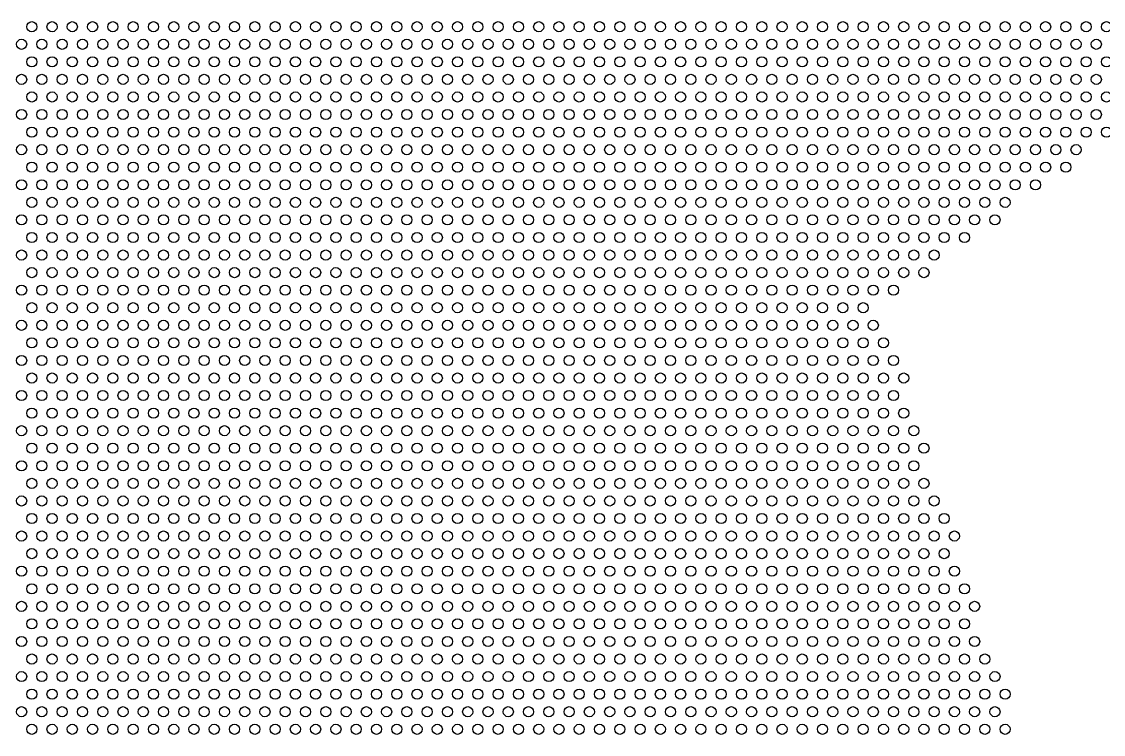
# Model space of a CAD drawing. Header units: millimetres. Extents: x -198 to 198, y 20 to 198.
# Drawn here: x -111.4 to -79.39, y 85.29 to 106.38 of the extents above; entities that cross this region are included whole.
import ezdxf

# ---------------------------------------------------------------- set-up
doc = ezdxf.new("R2010")
doc.units = ezdxf.units.MM
doc.layers.add('MechanicalLayers2', color=7, linetype='Continuous')

msp = doc.modelspace()

# ---------------------------------------------------------------- linework, layer by layer
at = {"layer": 'MechanicalLayers2'}
for centre in [(-111.1, 106.227), (-110.5, 106.227), (-109.9, 106.227), (-109.3, 106.227), (-108.7, 106.227), (-108.1, 106.227), (-107.5, 106.227), (-106.9, 106.227), (-106.3, 106.227), (-105.7, 106.227), (-105.1, 106.227), (-104.5, 106.227), (-103.9, 106.227), (-103.3, 106.227), (-102.7, 106.227), (-102.1, 106.227), (-101.5, 106.227), (-100.9, 106.227), (-100.3, 106.227), (-99.7, 106.227), (-99.1, 106.227), (-98.5, 106.227), (-97.9, 106.227), (-97.3, 106.227), (-96.7, 106.227), (-96.1, 106.227), (-95.5, 106.227), (-94.9, 106.227), (-94.3, 106.227), (-93.7, 106.227), (-93.1, 106.227), (-92.5, 106.227), (-91.9, 106.227), (-91.3, 106.227), (-90.7, 106.227), (-90.1, 106.227), (-89.5, 106.227), (-88.9, 106.227), (-88.3, 106.227), (-87.7, 106.227), (-87.1, 106.227), (-86.5, 106.227), (-85.9, 106.227), (-85.3, 106.227), (-84.7, 106.227), (-84.1, 106.227), (-83.5, 106.227), (-82.9, 106.227), (-82.3, 106.227), (-81.7, 106.227), (-81.1, 106.227), (-80.5, 106.227), (-79.9, 106.227), (-79.3, 106.227), (-111.4, 105.707), (-110.8, 105.707), (-110.2, 105.707), (-109.6, 105.707), (-109, 105.707), (-108.4, 105.707), (-107.8, 105.707), (-107.2, 105.707), (-106.6, 105.707), (-106, 105.707), (-105.4, 105.707), (-104.8, 105.707), (-104.2, 105.707), (-103.6, 105.707), (-103, 105.707), (-102.4, 105.707), (-101.8, 105.707), (-101.2, 105.707), (-100.6, 105.707), (-100, 105.707), (-99.4, 105.707), (-98.8, 105.707), (-98.2, 105.707), (-97.6, 105.707), (-97, 105.707), (-96.4, 105.707), (-95.8, 105.707), (-95.2, 105.707), (-94.6, 105.707), (-94, 105.707), (-93.4, 105.707), (-92.8, 105.707), (-92.2, 105.707), (-91.6, 105.707), (-91, 105.707), (-90.4, 105.707), (-89.8, 105.707), (-89.2, 105.707), (-88.6, 105.707), (-88, 105.707), (-87.4, 105.707), (-86.8, 105.707), (-86.2, 105.707), (-85.6, 105.707), (-85, 105.707), (-84.4, 105.707), (-83.8, 105.707), (-83.2, 105.707), (-82.6, 105.707), (-82, 105.707), (-81.4, 105.707), (-80.8, 105.707), (-80.2, 105.707), (-79.6, 105.707), (-111.1, 105.187), (-110.5, 105.187), (-109.9, 105.187), (-109.3, 105.187), (-108.7, 105.187), (-108.1, 105.187), (-107.5, 105.187), (-106.9, 105.187), (-106.3, 105.187), (-105.7, 105.187), (-105.1, 105.187), (-104.5, 105.187), (-103.9, 105.187), (-103.3, 105.187), (-102.7, 105.187), (-102.1, 105.187), (-101.5, 105.187), (-100.9, 105.187), (-100.3, 105.187), (-99.7, 105.187), (-99.1, 105.187), (-98.5, 105.187), (-97.9, 105.187), (-97.3, 105.187), (-96.7, 105.187), (-96.1, 105.187), (-95.5, 105.187), (-94.9, 105.187), (-94.3, 105.187), (-93.7, 105.187), (-93.1, 105.187), (-92.5, 105.187), (-91.9, 105.187), (-91.3, 105.187), (-90.7, 105.187), (-90.1, 105.187), (-89.5, 105.187), (-88.9, 105.187), (-88.3, 105.187), (-87.7, 105.187), (-87.1, 105.187), (-86.5, 105.187), (-85.9, 105.187), (-85.3, 105.187), (-84.7, 105.187), (-84.1, 105.187), (-83.5, 105.187), (-82.9, 105.187), (-82.3, 105.187), (-81.7, 105.187), (-81.1, 105.187), (-80.5, 105.187), (-79.9, 105.187), (-79.3, 105.187), (-111.4, 104.668), (-110.8, 104.668), (-110.2, 104.668), (-109.6, 104.668), (-109, 104.668), (-108.4, 104.668), (-107.8, 104.668), (-107.2, 104.668), (-106.6, 104.668), (-106, 104.668), (-105.4, 104.668), (-104.8, 104.668), (-104.2, 104.668), (-103.6, 104.668), (-103, 104.668), (-102.4, 104.668), (-101.8, 104.668), (-101.2, 104.668), (-100.6, 104.668), (-100, 104.668), (-99.4, 104.668), (-98.8, 104.668), (-98.2, 104.668), (-97.6, 104.668), (-97, 104.668), (-96.4, 104.668), (-95.8, 104.668), (-95.2, 104.668), (-94.6, 104.668), (-94, 104.668), (-93.4, 104.668), (-92.8, 104.668), (-92.2, 104.668), (-91.6, 104.668), (-91, 104.668), (-90.4, 104.668), (-89.8, 104.668), (-89.2, 104.668), (-88.6, 104.668), (-88, 104.668), (-87.4, 104.668), (-86.8, 104.668), (-86.2, 104.668), (-85.6, 104.668), (-85, 104.668), (-84.4, 104.668), (-83.8, 104.668), (-83.2, 104.668), (-82.6, 104.668), (-82, 104.668), (-81.4, 104.668), (-80.8, 104.668), (-80.2, 104.668), (-79.6, 104.668), (-111.1, 104.148), (-110.5, 104.148), (-109.9, 104.148), (-109.3, 104.148), (-108.7, 104.148), (-108.1, 104.148), (-107.5, 104.148), (-106.9, 104.148), (-106.3, 104.148), (-105.7, 104.148), (-105.1, 104.148), (-104.5, 104.148), (-103.9, 104.148), (-103.3, 104.148), (-102.7, 104.148), (-102.1, 104.148), (-101.5, 104.148), (-100.9, 104.148), (-100.3, 104.148), (-99.7, 104.148), (-99.1, 104.148), (-98.5, 104.148), (-97.9, 104.148), (-97.3, 104.148), (-96.7, 104.148), (-96.1, 104.148), (-95.5, 104.148), (-94.9, 104.148), (-94.3, 104.148), (-93.7, 104.148), (-93.1, 104.148), (-92.5, 104.148), (-91.9, 104.148), (-91.3, 104.148), (-90.7, 104.148), (-90.1, 104.148), (-89.5, 104.148), (-88.9, 104.148), (-88.3, 104.148), (-87.7, 104.148), (-87.1, 104.148), (-86.5, 104.148), (-85.9, 104.148), (-85.3, 104.148), (-84.7, 104.148), (-84.1, 104.148), (-83.5, 104.148), (-82.9, 104.148), (-82.3, 104.148), (-81.7, 104.148), (-81.1, 104.148), (-80.5, 104.148), (-79.9, 104.148), (-79.3, 104.148), (-111.4, 103.628), (-110.8, 103.628), (-110.2, 103.628), (-109.6, 103.628), (-109, 103.628), (-108.4, 103.628), (-107.8, 103.628), (-107.2, 103.628), (-106.6, 103.628), (-106, 103.628), (-105.4, 103.628), (-104.8, 103.628), (-104.2, 103.628), (-103.6, 103.628), (-103, 103.628), (-102.4, 103.628), (-101.8, 103.628), (-101.2, 103.628), (-100.6, 103.628), (-100, 103.628), (-99.4, 103.628), (-98.8, 103.628), (-98.2, 103.628), (-97.6, 103.628), (-97, 103.628), (-96.4, 103.628), (-95.8, 103.628), (-95.2, 103.628), (-94.6, 103.628), (-94, 103.628), (-93.4, 103.628), (-92.8, 103.628), (-92.2, 103.628), (-91.6, 103.628), (-91, 103.628), (-90.4, 103.628), (-89.8, 103.628), (-89.2, 103.628), (-88.6, 103.628), (-88, 103.628), (-87.4, 103.628), (-86.8, 103.628), (-86.2, 103.628), (-85.6, 103.628), (-85, 103.628), (-84.4, 103.628), (-83.8, 103.628), (-83.2, 103.628), (-82.6, 103.628), (-82, 103.628), (-81.4, 103.628), (-80.8, 103.628), (-80.2, 103.628), (-79.6, 103.628), (-111.1, 103.109), (-110.5, 103.109), (-109.9, 103.109), (-109.3, 103.109), (-108.7, 103.109), (-108.1, 103.109), (-107.5, 103.109), (-106.9, 103.109), (-106.3, 103.109), (-105.7, 103.109), (-105.1, 103.109), (-104.5, 103.109), (-103.9, 103.109), (-103.3, 103.109), (-102.7, 103.109), (-102.1, 103.109), (-101.5, 103.109), (-100.9, 103.109), (-100.3, 103.109), (-99.7, 103.109), (-99.1, 103.109), (-98.5, 103.109), (-97.9, 103.109), (-97.3, 103.109), (-96.7, 103.109), (-96.1, 103.109), (-95.5, 103.109), (-94.9, 103.109), (-94.3, 103.109), (-93.7, 103.109), (-93.1, 103.109), (-92.5, 103.109), (-91.9, 103.109), (-91.3, 103.109), (-90.7, 103.109), (-90.1, 103.109), (-89.5, 103.109), (-88.9, 103.109), (-88.3, 103.109), (-87.7, 103.109), (-87.1, 103.109), (-86.5, 103.109), (-85.9, 103.109), (-85.3, 103.109), (-84.7, 103.109), (-84.1, 103.109), (-83.5, 103.109), (-82.9, 103.109), (-82.3, 103.109), (-81.7, 103.109), (-81.1, 103.109), (-80.5, 103.109), (-79.9, 103.109), (-79.3, 103.109), (-111.4, 102.589), (-110.8, 102.589), (-110.2, 102.589), (-109.6, 102.589), (-109, 102.589), (-108.4, 102.589), (-107.8, 102.589), (-107.2, 102.589), (-106.6, 102.589), (-106, 102.589), (-105.4, 102.589), (-104.8, 102.589), (-104.2, 102.589), (-103.6, 102.589), (-103, 102.589), (-102.4, 102.589), (-101.8, 102.589), (-101.2, 102.589), (-100.6, 102.589), (-100, 102.589), (-99.4, 102.589), (-98.8, 102.589), (-98.2, 102.589), (-97.6, 102.589), (-97, 102.589), (-96.4, 102.589), (-95.8, 102.589), (-95.2, 102.589), (-94.6, 102.589), (-94, 102.589), (-93.4, 102.589), (-92.8, 102.589), (-92.2, 102.589), (-91.6, 102.589), (-91, 102.589), (-90.4, 102.589), (-89.8, 102.589), (-89.2, 102.589), (-88.6, 102.589), (-88, 102.589), (-87.4, 102.589), (-86.8, 102.589), (-86.2, 102.589), (-85.6, 102.589), (-85, 102.589), (-84.4, 102.589), (-83.8, 102.589), (-83.2, 102.589), (-82.6, 102.589), (-82, 102.589), (-81.4, 102.589), (-80.8, 102.589), (-80.2, 102.589), (-111.1, 102.07), (-110.5, 102.07), (-109.9, 102.07), (-109.3, 102.07), (-108.7, 102.07), (-108.1, 102.07), (-107.5, 102.07), (-106.9, 102.07), (-106.3, 102.07), (-105.7, 102.07), (-105.1, 102.07), (-104.5, 102.07), (-103.9, 102.07), (-103.3, 102.07), (-102.7, 102.07), (-102.1, 102.07), (-101.5, 102.07), (-100.9, 102.07), (-100.3, 102.07), (-99.7, 102.07), (-99.1, 102.07), (-98.5, 102.07), (-97.9, 102.07), (-97.3, 102.07), (-96.7, 102.07), (-96.1, 102.07), (-95.5, 102.07), (-94.9, 102.07), (-94.3, 102.07), (-93.7, 102.07), (-93.1, 102.07), (-92.5, 102.07), (-91.9, 102.07), (-91.3, 102.07), (-90.7, 102.07), (-90.1, 102.07), (-89.5, 102.07), (-88.9, 102.07), (-88.3, 102.07), (-87.7, 102.07), (-87.1, 102.07), (-86.5, 102.07), (-85.9, 102.07), (-85.3, 102.07), (-84.7, 102.07), (-84.1, 102.07), (-83.5, 102.07), (-82.9, 102.07), (-82.3, 102.07), (-81.7, 102.07), (-81.1, 102.07), (-80.5, 102.07), (-111.4, 101.55), (-110.8, 101.55), (-110.2, 101.55), (-109.6, 101.55), (-109, 101.55), (-108.4, 101.55), (-107.8, 101.55), (-107.2, 101.55), (-106.6, 101.55), (-106, 101.55), (-105.4, 101.55), (-104.8, 101.55), (-104.2, 101.55), (-103.6, 101.55), (-103, 101.55), (-102.4, 101.55), (-101.8, 101.55), (-101.2, 101.55), (-100.6, 101.55), (-100, 101.55), (-99.4, 101.55), (-98.8, 101.55), (-98.2, 101.55), (-97.6, 101.55), (-97, 101.55), (-96.4, 101.55), (-95.8, 101.55), (-95.2, 101.55), (-94.6, 101.55), (-94, 101.55), (-93.4, 101.55), (-92.8, 101.55), (-92.2, 101.55), (-91.6, 101.55), (-91, 101.55), (-90.4, 101.55), (-89.8, 101.55), (-89.2, 101.55), (-88.6, 101.55), (-88, 101.55), (-87.4, 101.55), (-86.8, 101.55), (-86.2, 101.55), (-85.6, 101.55), (-85, 101.55), (-84.4, 101.55), (-83.8, 101.55), (-83.2, 101.55), (-82.6, 101.55), (-82, 101.55), (-81.4, 101.55), (-111.1, 101.03), (-110.5, 101.03), (-109.9, 101.03), (-109.3, 101.03), (-108.7, 101.03), (-108.1, 101.03), (-107.5, 101.03), (-106.9, 101.03), (-106.3, 101.03), (-105.7, 101.03), (-105.1, 101.03), (-104.5, 101.03), (-103.9, 101.03), (-103.3, 101.03), (-102.7, 101.03), (-102.1, 101.03), (-101.5, 101.03), (-100.9, 101.03), (-100.3, 101.03), (-99.7, 101.03), (-99.1, 101.03), (-98.5, 101.03), (-97.9, 101.03), (-97.3, 101.03), (-96.7, 101.03), (-96.1, 101.03), (-95.5, 101.03), (-94.9, 101.03), (-94.3, 101.03), (-93.7, 101.03), (-93.1, 101.03), (-92.5, 101.03), (-91.9, 101.03), (-91.3, 101.03), (-90.7, 101.03), (-90.1, 101.03), (-89.5, 101.03), (-88.9, 101.03), (-88.3, 101.03), (-87.7, 101.03), (-87.1, 101.03), (-86.5, 101.03), (-85.9, 101.03), (-85.3, 101.03), (-84.7, 101.03), (-84.1, 101.03), (-83.5, 101.03), (-82.9, 101.03), (-82.3, 101.03), (-111.4, 100.511), (-110.8, 100.511), (-110.2, 100.511), (-109.6, 100.511), (-109, 100.511), (-108.4, 100.511), (-107.8, 100.511), (-107.2, 100.511), (-106.6, 100.511), (-106, 100.511), (-105.4, 100.511), (-104.8, 100.511), (-104.2, 100.511), (-103.6, 100.511), (-103, 100.511), (-102.4, 100.511), (-101.8, 100.511), (-101.2, 100.511), (-100.6, 100.511), (-100, 100.511), (-99.4, 100.511), (-98.8, 100.511), (-98.2, 100.511), (-97.6, 100.511), (-97, 100.511), (-96.4, 100.511), (-95.8, 100.511), (-95.2, 100.511), (-94.6, 100.511), (-94, 100.511), (-93.4, 100.511), (-92.8, 100.511), (-92.2, 100.511), (-91.6, 100.511), (-91, 100.511), (-90.4, 100.511), (-89.8, 100.511), (-89.2, 100.511), (-88.6, 100.511), (-88, 100.511), (-87.4, 100.511), (-86.8, 100.511), (-86.2, 100.511), (-85.6, 100.511), (-85, 100.511), (-84.4, 100.511), (-83.8, 100.511), (-83.2, 100.511), (-82.6, 100.511), (-111.1, 99.991), (-110.5, 99.991), (-109.9, 99.991), (-109.3, 99.991), (-108.7, 99.991), (-108.1, 99.991), (-107.5, 99.991), (-106.9, 99.991), (-106.3, 99.991), (-105.7, 99.991), (-105.1, 99.991), (-104.5, 99.991), (-103.9, 99.991), (-103.3, 99.991), (-102.7, 99.991), (-102.1, 99.991), (-101.5, 99.991), (-100.9, 99.991), (-100.3, 99.991), (-99.7, 99.991), (-99.1, 99.991), (-98.5, 99.991), (-97.9, 99.991), (-97.3, 99.991), (-96.7, 99.991), (-96.1, 99.991), (-95.5, 99.991), (-94.9, 99.991), (-94.3, 99.991), (-93.7, 99.991), (-93.1, 99.991), (-92.5, 99.991), (-91.9, 99.991), (-91.3, 99.991), (-90.7, 99.991), (-90.1, 99.991), (-89.5, 99.991), (-88.9, 99.991), (-88.3, 99.991), (-87.7, 99.991), (-87.1, 99.991), (-86.5, 99.991), (-85.9, 99.991), (-85.3, 99.991), (-84.7, 99.991), (-84.1, 99.991), (-83.5, 99.991), (-111.4, 99.472), (-110.8, 99.472), (-110.2, 99.472), (-109.6, 99.472), (-109, 99.472), (-108.4, 99.472), (-107.8, 99.472), (-107.2, 99.472), (-106.6, 99.472), (-106, 99.472), (-105.4, 99.472), (-104.8, 99.472), (-104.2, 99.472), (-103.6, 99.472), (-103, 99.472), (-102.4, 99.472), (-101.8, 99.472), (-101.2, 99.472), (-100.6, 99.472), (-100, 99.472), (-99.4, 99.472), (-98.8, 99.472), (-98.2, 99.472), (-97.6, 99.472), (-97, 99.472), (-96.4, 99.472), (-95.8, 99.472), (-95.2, 99.472), (-94.6, 99.472), (-94, 99.472), (-93.4, 99.472), (-92.8, 99.472), (-92.2, 99.472), (-91.6, 99.472), (-91, 99.472), (-90.4, 99.472), (-89.8, 99.472), (-89.2, 99.472), (-88.6, 99.472), (-88, 99.472), (-87.4, 99.472), (-86.8, 99.472), (-86.2, 99.472), (-85.6, 99.472), (-85, 99.472), (-84.4, 99.472), (-111.1, 98.952), (-110.5, 98.952), (-109.9, 98.952), (-109.3, 98.952), (-108.7, 98.952), (-108.1, 98.952), (-107.5, 98.952), (-106.9, 98.952), (-106.3, 98.952), (-105.7, 98.952), (-105.1, 98.952), (-104.5, 98.952), (-103.9, 98.952), (-103.3, 98.952), (-102.7, 98.952), (-102.1, 98.952), (-101.5, 98.952), (-100.9, 98.952), (-100.3, 98.952), (-99.7, 98.952), (-99.1, 98.952), (-98.5, 98.952), (-97.9, 98.952), (-97.3, 98.952), (-96.7, 98.952), (-96.1, 98.952), (-95.5, 98.952), (-94.9, 98.952), (-94.3, 98.952), (-93.7, 98.952), (-93.1, 98.952), (-92.5, 98.952), (-91.9, 98.952), (-91.3, 98.952), (-90.7, 98.952), (-90.1, 98.952), (-89.5, 98.952), (-88.9, 98.952), (-88.3, 98.952), (-87.7, 98.952), (-87.1, 98.952), (-86.5, 98.952), (-85.9, 98.952), (-85.3, 98.952), (-84.7, 98.952), (-111.4, 98.432), (-110.8, 98.432), (-110.2, 98.432), (-109.6, 98.432), (-109, 98.432), (-108.4, 98.432), (-107.8, 98.432), (-107.2, 98.432), (-106.6, 98.432), (-106, 98.432), (-105.4, 98.432), (-104.8, 98.432), (-104.2, 98.432), (-103.6, 98.432), (-103, 98.432), (-102.4, 98.432), (-101.8, 98.432), (-101.2, 98.432), (-100.6, 98.432), (-100, 98.432), (-99.4, 98.432), (-98.8, 98.432), (-98.2, 98.432), (-97.6, 98.432), (-97, 98.432), (-96.4, 98.432), (-95.8, 98.432), (-95.2, 98.432), (-94.6, 98.432), (-94, 98.432), (-93.4, 98.432), (-92.8, 98.432), (-92.2, 98.432), (-91.6, 98.432), (-91, 98.432), (-90.4, 98.432), (-89.8, 98.432), (-89.2, 98.432), (-88.6, 98.432), (-88, 98.432), (-87.4, 98.432), (-86.8, 98.432), (-86.2, 98.432), (-85.6, 98.432), (-111.1, 97.913), (-110.5, 97.913), (-109.9, 97.913), (-109.3, 97.913), (-108.7, 97.913), (-108.1, 97.913), (-107.5, 97.913), (-106.9, 97.913), (-106.3, 97.913), (-105.7, 97.913), (-105.1, 97.913), (-104.5, 97.913), (-103.9, 97.913), (-103.3, 97.913), (-102.7, 97.913), (-102.1, 97.913), (-101.5, 97.913), (-100.9, 97.913), (-100.3, 97.913), (-99.7, 97.913), (-99.1, 97.913), (-98.5, 97.913), (-97.9, 97.913), (-97.3, 97.913), (-96.7, 97.913), (-96.1, 97.913), (-95.5, 97.913), (-94.9, 97.913), (-94.3, 97.913), (-93.7, 97.913), (-93.1, 97.913), (-92.5, 97.913), (-91.9, 97.913), (-91.3, 97.913), (-90.7, 97.913), (-90.1, 97.913), (-89.5, 97.913), (-88.9, 97.913), (-88.3, 97.913), (-87.7, 97.913), (-87.1, 97.913), (-86.5, 97.913), (-111.4, 97.393), (-110.8, 97.393), (-110.2, 97.393), (-109.6, 97.393), (-109, 97.393), (-108.4, 97.393), (-107.8, 97.393), (-107.2, 97.393), (-106.6, 97.393), (-106, 97.393), (-105.4, 97.393), (-104.8, 97.393), (-104.2, 97.393), (-103.6, 97.393), (-103, 97.393), (-102.4, 97.393), (-101.8, 97.393), (-101.2, 97.393), (-100.6, 97.393), (-100, 97.393), (-99.4, 97.393), (-98.8, 97.393), (-98.2, 97.393), (-97.6, 97.393), (-97, 97.393), (-96.4, 97.393), (-95.8, 97.393), (-95.2, 97.393), (-94.6, 97.393), (-94, 97.393), (-93.4, 97.393), (-92.8, 97.393), (-92.2, 97.393), (-91.6, 97.393), (-91, 97.393), (-90.4, 97.393), (-89.8, 97.393), (-89.2, 97.393), (-88.6, 97.393), (-88, 97.393), (-87.4, 97.393), (-86.8, 97.393), (-86.2, 97.393), (-111.1, 96.873), (-110.5, 96.873), (-109.9, 96.873), (-109.3, 96.873), (-108.7, 96.873), (-108.1, 96.873), (-107.5, 96.873), (-106.9, 96.873), (-106.3, 96.873), (-105.7, 96.873), (-105.1, 96.873), (-104.5, 96.873), (-103.9, 96.873), (-103.3, 96.873), (-102.7, 96.873), (-102.1, 96.873), (-101.5, 96.873), (-100.9, 96.873), (-100.3, 96.873), (-99.7, 96.873), (-99.1, 96.873), (-98.5, 96.873), (-97.9, 96.873), (-97.3, 96.873), (-96.7, 96.873), (-96.1, 96.873), (-95.5, 96.873), (-94.9, 96.873), (-94.3, 96.873), (-93.7, 96.873), (-93.1, 96.873), (-92.5, 96.873), (-91.9, 96.873), (-91.3, 96.873), (-90.7, 96.873), (-90.1, 96.873), (-89.5, 96.873), (-88.9, 96.873), (-88.3, 96.873), (-87.7, 96.873), (-87.1, 96.873), (-86.5, 96.873), (-85.9, 96.873), (-111.4, 96.354), (-110.8, 96.354), (-110.2, 96.354), (-109.6, 96.354), (-109, 96.354), (-108.4, 96.354), (-107.8, 96.354), (-107.2, 96.354), (-106.6, 96.354), (-106, 96.354), (-105.4, 96.354), (-104.8, 96.354), (-104.2, 96.354), (-103.6, 96.354), (-103, 96.354), (-102.4, 96.354), (-101.8, 96.354), (-101.2, 96.354), (-100.6, 96.354), (-100, 96.354), (-99.4, 96.354), (-98.8, 96.354), (-98.2, 96.354), (-97.6, 96.354), (-97, 96.354), (-96.4, 96.354), (-95.8, 96.354), (-95.2, 96.354), (-94.6, 96.354), (-94, 96.354), (-93.4, 96.354), (-92.8, 96.354), (-92.2, 96.354), (-91.6, 96.354), (-91, 96.354), (-90.4, 96.354), (-89.8, 96.354), (-89.2, 96.354), (-88.6, 96.354), (-88, 96.354), (-87.4, 96.354), (-86.8, 96.354), (-86.2, 96.354), (-85.6, 96.354), (-111.1, 95.834), (-110.5, 95.834), (-109.9, 95.834), (-109.3, 95.834), (-108.7, 95.834), (-108.1, 95.834), (-107.5, 95.834), (-106.9, 95.834), (-106.3, 95.834), (-105.7, 95.834), (-105.1, 95.834), (-104.5, 95.834), (-103.9, 95.834), (-103.3, 95.834), (-102.7, 95.834), (-102.1, 95.834), (-101.5, 95.834), (-100.9, 95.834), (-100.3, 95.834), (-99.7, 95.834), (-99.1, 95.834), (-98.5, 95.834), (-97.9, 95.834), (-97.3, 95.834), (-96.7, 95.834), (-96.1, 95.834), (-95.5, 95.834), (-94.9, 95.834), (-94.3, 95.834), (-93.7, 95.834), (-93.1, 95.834), (-92.5, 95.834), (-91.9, 95.834), (-91.3, 95.834), (-90.7, 95.834), (-90.1, 95.834), (-89.5, 95.834), (-88.9, 95.834), (-88.3, 95.834), (-87.7, 95.834), (-87.1, 95.834), (-86.5, 95.834), (-85.9, 95.834), (-85.3, 95.834), (-111.4, 95.315), (-110.8, 95.315), (-110.2, 95.315), (-109.6, 95.315), (-109, 95.315), (-108.4, 95.315), (-107.8, 95.315), (-107.2, 95.315), (-106.6, 95.315), (-106, 95.315), (-105.4, 95.315), (-104.8, 95.315), (-104.2, 95.315), (-103.6, 95.315), (-103, 95.315), (-102.4, 95.315), (-101.8, 95.315), (-101.2, 95.315), (-100.6, 95.315), (-100, 95.315), (-99.4, 95.315), (-98.8, 95.315), (-98.2, 95.315), (-97.6, 95.315), (-97, 95.315), (-96.4, 95.315), (-95.8, 95.315), (-95.2, 95.315), (-94.6, 95.315), (-94, 95.315), (-93.4, 95.315), (-92.8, 95.315), (-92.2, 95.315), (-91.6, 95.315), (-91, 95.315), (-90.4, 95.315), (-89.8, 95.315), (-89.2, 95.315), (-88.6, 95.315), (-88, 95.315), (-87.4, 95.315), (-86.8, 95.315), (-86.2, 95.315), (-85.6, 95.315), (-111.1, 94.795), (-110.5, 94.795), (-109.9, 94.795), (-109.3, 94.795), (-108.7, 94.795), (-108.1, 94.795), (-107.5, 94.795), (-106.9, 94.795), (-106.3, 94.795), (-105.7, 94.795), (-105.1, 94.795), (-104.5, 94.795), (-103.9, 94.795), (-103.3, 94.795), (-102.7, 94.795), (-102.1, 94.795), (-101.5, 94.795), (-100.9, 94.795), (-100.3, 94.795), (-99.7, 94.795), (-99.1, 94.795), (-98.5, 94.795), (-97.9, 94.795), (-97.3, 94.795), (-96.7, 94.795), (-96.1, 94.795), (-95.5, 94.795), (-94.9, 94.795), (-94.3, 94.795), (-93.7, 94.795), (-93.1, 94.795), (-92.5, 94.795), (-91.9, 94.795), (-91.3, 94.795), (-90.7, 94.795), (-90.1, 94.795), (-89.5, 94.795), (-88.9, 94.795), (-88.3, 94.795), (-87.7, 94.795), (-87.1, 94.795), (-86.5, 94.795), (-85.9, 94.795), (-85.3, 94.795), (-111.4, 94.275), (-110.8, 94.275), (-110.2, 94.275), (-109.6, 94.275), (-109, 94.275), (-108.4, 94.275), (-107.8, 94.275), (-107.2, 94.275), (-106.6, 94.275), (-106, 94.275), (-105.4, 94.275), (-104.8, 94.275), (-104.2, 94.275), (-103.6, 94.275), (-103, 94.275), (-102.4, 94.275), (-101.8, 94.275), (-101.2, 94.275), (-100.6, 94.275), (-100, 94.275), (-99.4, 94.275), (-98.8, 94.275), (-98.2, 94.275), (-97.6, 94.275), (-97, 94.275), (-96.4, 94.275), (-95.8, 94.275), (-95.2, 94.275), (-94.6, 94.275), (-94, 94.275), (-93.4, 94.275), (-92.8, 94.275), (-92.2, 94.275), (-91.6, 94.275), (-91, 94.275), (-90.4, 94.275), (-89.8, 94.275), (-89.2, 94.275), (-88.6, 94.275), (-88, 94.275), (-87.4, 94.275), (-86.8, 94.275), (-86.2, 94.275), (-85.6, 94.275), (-85, 94.275), (-111.1, 93.756), (-110.5, 93.756), (-109.9, 93.756), (-109.3, 93.756), (-108.7, 93.756), (-108.1, 93.756), (-107.5, 93.756), (-106.9, 93.756), (-106.3, 93.756), (-105.7, 93.756), (-105.1, 93.756), (-104.5, 93.756), (-103.9, 93.756), (-103.3, 93.756), (-102.7, 93.756), (-102.1, 93.756), (-101.5, 93.756), (-100.9, 93.756), (-100.3, 93.756), (-99.7, 93.756), (-99.1, 93.756), (-98.5, 93.756), (-97.9, 93.756), (-97.3, 93.756), (-96.7, 93.756), (-96.1, 93.756), (-95.5, 93.756), (-94.9, 93.756), (-94.3, 93.756), (-93.7, 93.756), (-93.1, 93.756), (-92.5, 93.756), (-91.9, 93.756), (-91.3, 93.756), (-90.7, 93.756), (-90.1, 93.756), (-89.5, 93.756), (-88.9, 93.756), (-88.3, 93.756), (-87.7, 93.756), (-87.1, 93.756), (-86.5, 93.756), (-85.9, 93.756), (-85.3, 93.756), (-84.7, 93.756), (-111.4, 93.236), (-110.8, 93.236), (-110.2, 93.236), (-109.6, 93.236), (-109, 93.236), (-108.4, 93.236), (-107.8, 93.236), (-107.2, 93.236), (-106.6, 93.236), (-106, 93.236), (-105.4, 93.236), (-104.8, 93.236), (-104.2, 93.236), (-103.6, 93.236), (-103, 93.236), (-102.4, 93.236), (-101.8, 93.236), (-101.2, 93.236), (-100.6, 93.236), (-100, 93.236), (-99.4, 93.236), (-98.8, 93.236), (-98.2, 93.236), (-97.6, 93.236), (-97, 93.236), (-96.4, 93.236), (-95.8, 93.236), (-95.2, 93.236), (-94.6, 93.236), (-94, 93.236), (-93.4, 93.236), (-92.8, 93.236), (-92.2, 93.236), (-91.6, 93.236), (-91, 93.236), (-90.4, 93.236), (-89.8, 93.236), (-89.2, 93.236), (-88.6, 93.236), (-88, 93.236), (-87.4, 93.236), (-86.8, 93.236), (-86.2, 93.236), (-85.6, 93.236), (-85, 93.236), (-111.1, 92.717), (-110.5, 92.717), (-109.9, 92.717), (-109.3, 92.717), (-108.7, 92.717), (-108.1, 92.717), (-107.5, 92.717), (-106.9, 92.717), (-106.3, 92.717), (-105.7, 92.717), (-105.1, 92.717), (-104.5, 92.717), (-103.9, 92.717), (-103.3, 92.717), (-102.7, 92.717), (-102.1, 92.717), (-101.5, 92.717), (-100.9, 92.717), (-100.3, 92.717), (-99.7, 92.717), (-99.1, 92.717), (-98.5, 92.717), (-97.9, 92.717), (-97.3, 92.717), (-96.7, 92.717), (-96.1, 92.717), (-95.5, 92.717), (-94.9, 92.717), (-94.3, 92.717), (-93.7, 92.717), (-93.1, 92.717), (-92.5, 92.717), (-91.9, 92.717), (-91.3, 92.717), (-90.7, 92.717), (-90.1, 92.717), (-89.5, 92.717), (-88.9, 92.717), (-88.3, 92.717), (-87.7, 92.717), (-87.1, 92.717), (-86.5, 92.717), (-85.9, 92.717), (-85.3, 92.717), (-84.7, 92.717), (-111.4, 92.197), (-110.8, 92.197), (-110.2, 92.197), (-109.6, 92.197), (-109, 92.197), (-108.4, 92.197), (-107.8, 92.197), (-107.2, 92.197), (-106.6, 92.197), (-106, 92.197), (-105.4, 92.197), (-104.8, 92.197), (-104.2, 92.197), (-103.6, 92.197), (-103, 92.197), (-102.4, 92.197), (-101.8, 92.197), (-101.2, 92.197), (-100.6, 92.197), (-100, 92.197), (-99.4, 92.197), (-98.8, 92.197), (-98.2, 92.197), (-97.6, 92.197), (-97, 92.197), (-96.4, 92.197), (-95.8, 92.197), (-95.2, 92.197), (-94.6, 92.197), (-94, 92.197), (-93.4, 92.197), (-92.8, 92.197), (-92.2, 92.197), (-91.6, 92.197), (-91, 92.197), (-90.4, 92.197), (-89.8, 92.197), (-89.2, 92.197), (-88.6, 92.197), (-88, 92.197), (-87.4, 92.197), (-86.8, 92.197), (-86.2, 92.197), (-85.6, 92.197), (-85, 92.197), (-84.4, 92.197), (-111.1, 91.677), (-110.5, 91.677), (-109.9, 91.677), (-109.3, 91.677), (-108.7, 91.677), (-108.1, 91.677), (-107.5, 91.677), (-106.9, 91.677), (-106.3, 91.677), (-105.7, 91.677), (-105.1, 91.677), (-104.5, 91.677), (-103.9, 91.677), (-103.3, 91.677), (-102.7, 91.677), (-102.1, 91.677), (-101.5, 91.677), (-100.9, 91.677), (-100.3, 91.677), (-99.7, 91.677), (-99.1, 91.677), (-98.5, 91.677), (-97.9, 91.677), (-97.3, 91.677), (-96.7, 91.677), (-96.1, 91.677), (-95.5, 91.677), (-94.9, 91.677), (-94.3, 91.677), (-93.7, 91.677), (-93.1, 91.677), (-92.5, 91.677), (-91.9, 91.677), (-91.3, 91.677), (-90.7, 91.677), (-90.1, 91.677), (-89.5, 91.677), (-88.9, 91.677), (-88.3, 91.677), (-87.7, 91.677), (-87.1, 91.677), (-86.5, 91.677), (-85.9, 91.677), (-85.3, 91.677), (-84.7, 91.677), (-84.1, 91.677), (-111.4, 91.158), (-110.8, 91.158), (-110.2, 91.158), (-109.6, 91.158), (-109, 91.158), (-108.4, 91.158), (-107.8, 91.158), (-107.2, 91.158), (-106.6, 91.158), (-106, 91.158), (-105.4, 91.158), (-104.8, 91.158), (-104.2, 91.158), (-103.6, 91.158), (-103, 91.158), (-102.4, 91.158), (-101.8, 91.158), (-101.2, 91.158), (-100.6, 91.158), (-100, 91.158), (-99.4, 91.158), (-98.8, 91.158), (-98.2, 91.158), (-97.6, 91.158), (-97, 91.158), (-96.4, 91.158), (-95.8, 91.158), (-95.2, 91.158), (-94.6, 91.158), (-94, 91.158), (-93.4, 91.158), (-92.8, 91.158), (-92.2, 91.158), (-91.6, 91.158), (-91, 91.158), (-90.4, 91.158), (-89.8, 91.158), (-89.2, 91.158), (-88.6, 91.158), (-88, 91.158), (-87.4, 91.158), (-86.8, 91.158), (-86.2, 91.158), (-85.6, 91.158), (-85, 91.158), (-84.4, 91.158), (-83.8, 91.158), (-111.1, 90.638), (-110.5, 90.638), (-109.9, 90.638), (-109.3, 90.638), (-108.7, 90.638), (-108.1, 90.638), (-107.5, 90.638), (-106.9, 90.638), (-106.3, 90.638), (-105.7, 90.638), (-105.1, 90.638), (-104.5, 90.638), (-103.9, 90.638), (-103.3, 90.638), (-102.7, 90.638), (-102.1, 90.638), (-101.5, 90.638), (-100.9, 90.638), (-100.3, 90.638), (-99.7, 90.638), (-99.1, 90.638), (-98.5, 90.638), (-97.9, 90.638), (-97.3, 90.638), (-96.7, 90.638), (-96.1, 90.638), (-95.5, 90.638), (-94.9, 90.638), (-94.3, 90.638), (-93.7, 90.638), (-93.1, 90.638), (-92.5, 90.638), (-91.9, 90.638), (-91.3, 90.638), (-90.7, 90.638), (-90.1, 90.638), (-89.5, 90.638), (-88.9, 90.638), (-88.3, 90.638), (-87.7, 90.638), (-87.1, 90.638), (-86.5, 90.638), (-85.9, 90.638), (-85.3, 90.638), (-84.7, 90.638), (-84.1, 90.638), (-111.4, 90.118), (-110.8, 90.118), (-110.2, 90.118), (-109.6, 90.118), (-109, 90.118), (-108.4, 90.118), (-107.8, 90.118), (-107.2, 90.118), (-106.6, 90.118), (-106, 90.118), (-105.4, 90.118), (-104.8, 90.118), (-104.2, 90.118), (-103.6, 90.118), (-103, 90.118), (-102.4, 90.118), (-101.8, 90.118), (-101.2, 90.118), (-100.6, 90.118), (-100, 90.118), (-99.4, 90.118), (-98.8, 90.118), (-98.2, 90.118), (-97.6, 90.118), (-97, 90.118), (-96.4, 90.118), (-95.8, 90.118), (-95.2, 90.118), (-94.6, 90.118), (-94, 90.118), (-93.4, 90.118), (-92.8, 90.118), (-92.2, 90.118), (-91.6, 90.118), (-91, 90.118), (-90.4, 90.118), (-89.8, 90.118), (-89.2, 90.118), (-88.6, 90.118), (-88, 90.118), (-87.4, 90.118), (-86.8, 90.118), (-86.2, 90.118), (-85.6, 90.118), (-85, 90.118), (-84.4, 90.118), (-83.8, 90.118), (-111.1, 89.599), (-110.5, 89.599), (-109.9, 89.599), (-109.3, 89.599), (-108.7, 89.599), (-108.1, 89.599), (-107.5, 89.599), (-106.9, 89.599), (-106.3, 89.599), (-105.7, 89.599), (-105.1, 89.599), (-104.5, 89.599), (-103.9, 89.599), (-103.3, 89.599), (-102.7, 89.599), (-102.1, 89.599), (-101.5, 89.599), (-100.9, 89.599), (-100.3, 89.599), (-99.7, 89.599), (-99.1, 89.599), (-98.5, 89.599), (-97.9, 89.599), (-97.3, 89.599), (-96.7, 89.599), (-96.1, 89.599), (-95.5, 89.599), (-94.9, 89.599), (-94.3, 89.599), (-93.7, 89.599), (-93.1, 89.599), (-92.5, 89.599), (-91.9, 89.599), (-91.3, 89.599), (-90.7, 89.599), (-90.1, 89.599), (-89.5, 89.599), (-88.9, 89.599), (-88.3, 89.599), (-87.7, 89.599), (-87.1, 89.599), (-86.5, 89.599), (-85.9, 89.599), (-85.3, 89.599), (-84.7, 89.599), (-84.1, 89.599), (-83.5, 89.599), (-111.4, 89.079), (-110.8, 89.079), (-110.2, 89.079), (-109.6, 89.079), (-109, 89.079), (-108.4, 89.079), (-107.8, 89.079), (-107.2, 89.079), (-106.6, 89.079), (-106, 89.079), (-105.4, 89.079), (-104.8, 89.079), (-104.2, 89.079), (-103.6, 89.079), (-103, 89.079), (-102.4, 89.079), (-101.8, 89.079), (-101.2, 89.079), (-100.6, 89.079), (-100, 89.079), (-99.4, 89.079), (-98.8, 89.079), (-98.2, 89.079), (-97.6, 89.079), (-97, 89.079), (-96.4, 89.079), (-95.8, 89.079), (-95.2, 89.079), (-94.6, 89.079), (-94, 89.079), (-93.4, 89.079), (-92.8, 89.079), (-92.2, 89.079), (-91.6, 89.079), (-91, 89.079), (-90.4, 89.079), (-89.8, 89.079), (-89.2, 89.079), (-88.6, 89.079), (-88, 89.079), (-87.4, 89.079), (-86.8, 89.079), (-86.2, 89.079), (-85.6, 89.079), (-85, 89.079), (-84.4, 89.079), (-83.8, 89.079), (-83.2, 89.079), (-111.1, 88.56), (-110.5, 88.56), (-109.9, 88.56), (-109.3, 88.56), (-108.7, 88.56), (-108.1, 88.56), (-107.5, 88.56), (-106.9, 88.56), (-106.3, 88.56), (-105.7, 88.56), (-105.1, 88.56), (-104.5, 88.56), (-103.9, 88.56), (-103.3, 88.56), (-102.7, 88.56), (-102.1, 88.56), (-101.5, 88.56), (-100.9, 88.56), (-100.3, 88.56), (-99.7, 88.56), (-99.1, 88.56), (-98.5, 88.56), (-97.9, 88.56), (-97.3, 88.56), (-96.7, 88.56), (-96.1, 88.56), (-95.5, 88.56), (-94.9, 88.56), (-94.3, 88.56), (-93.7, 88.56), (-93.1, 88.56), (-92.5, 88.56), (-91.9, 88.56), (-91.3, 88.56), (-90.7, 88.56), (-90.1, 88.56), (-89.5, 88.56), (-88.9, 88.56), (-88.3, 88.56), (-87.7, 88.56), (-87.1, 88.56), (-86.5, 88.56), (-85.9, 88.56), (-85.3, 88.56), (-84.7, 88.56), (-84.1, 88.56), (-83.5, 88.56), (-111.4, 88.04), (-110.8, 88.04), (-110.2, 88.04), (-109.6, 88.04), (-109, 88.04), (-108.4, 88.04), (-107.8, 88.04), (-107.2, 88.04), (-106.6, 88.04), (-106, 88.04), (-105.4, 88.04), (-104.8, 88.04), (-104.2, 88.04), (-103.6, 88.04), (-103, 88.04), (-102.4, 88.04), (-101.8, 88.04), (-101.2, 88.04), (-100.6, 88.04), (-100, 88.04), (-99.4, 88.04), (-98.8, 88.04), (-98.2, 88.04), (-97.6, 88.04), (-97, 88.04), (-96.4, 88.04), (-95.8, 88.04), (-95.2, 88.04), (-94.6, 88.04), (-94, 88.04), (-93.4, 88.04), (-92.8, 88.04), (-92.2, 88.04), (-91.6, 88.04), (-91, 88.04), (-90.4, 88.04), (-89.8, 88.04), (-89.2, 88.04), (-88.6, 88.04), (-88, 88.04), (-87.4, 88.04), (-86.8, 88.04), (-86.2, 88.04), (-85.6, 88.04), (-85, 88.04), (-84.4, 88.04), (-83.8, 88.04), (-83.2, 88.04), (-111.1, 87.52), (-110.5, 87.52), (-109.9, 87.52), (-109.3, 87.52), (-108.7, 87.52), (-108.1, 87.52), (-107.5, 87.52), (-106.9, 87.52), (-106.3, 87.52), (-105.7, 87.52), (-105.1, 87.52), (-104.5, 87.52), (-103.9, 87.52), (-103.3, 87.52), (-102.7, 87.52), (-102.1, 87.52), (-101.5, 87.52), (-100.9, 87.52), (-100.3, 87.52), (-99.7, 87.52), (-99.1, 87.52), (-98.5, 87.52), (-97.9, 87.52), (-97.3, 87.52), (-96.7, 87.52), (-96.1, 87.52), (-95.5, 87.52), (-94.9, 87.52), (-94.3, 87.52), (-93.7, 87.52), (-93.1, 87.52), (-92.5, 87.52), (-91.9, 87.52), (-91.3, 87.52), (-90.7, 87.52), (-90.1, 87.52), (-89.5, 87.52), (-88.9, 87.52), (-88.3, 87.52), (-87.7, 87.52), (-87.1, 87.52), (-86.5, 87.52), (-85.9, 87.52), (-85.3, 87.52), (-84.7, 87.52), (-84.1, 87.52), (-83.5, 87.52), (-82.9, 87.52), (-111.4, 87.001), (-110.8, 87.001), (-110.2, 87.001), (-109.6, 87.001), (-109, 87.001), (-108.4, 87.001), (-107.8, 87.001), (-107.2, 87.001), (-106.6, 87.001), (-106, 87.001), (-105.4, 87.001), (-104.8, 87.001), (-104.2, 87.001), (-103.6, 87.001), (-103, 87.001), (-102.4, 87.001), (-101.8, 87.001), (-101.2, 87.001), (-100.6, 87.001), (-100, 87.001), (-99.4, 87.001), (-98.8, 87.001), (-98.2, 87.001), (-97.6, 87.001), (-97, 87.001), (-96.4, 87.001), (-95.8, 87.001), (-95.2, 87.001), (-94.6, 87.001), (-94, 87.001), (-93.4, 87.001), (-92.8, 87.001), (-92.2, 87.001), (-91.6, 87.001), (-91, 87.001), (-90.4, 87.001), (-89.8, 87.001), (-89.2, 87.001), (-88.6, 87.001), (-88, 87.001), (-87.4, 87.001), (-86.8, 87.001), (-86.2, 87.001), (-85.6, 87.001), (-85, 87.001), (-84.4, 87.001), (-83.8, 87.001), (-83.2, 87.001), (-82.6, 87.001), (-111.1, 86.481), (-110.5, 86.481), (-109.9, 86.481), (-109.3, 86.481), (-108.7, 86.481), (-108.1, 86.481), (-107.5, 86.481), (-106.9, 86.481), (-106.3, 86.481), (-105.7, 86.481), (-105.1, 86.481), (-104.5, 86.481), (-103.9, 86.481), (-103.3, 86.481), (-102.7, 86.481), (-102.1, 86.481), (-101.5, 86.481), (-100.9, 86.481), (-100.3, 86.481), (-99.7, 86.481), (-99.1, 86.481), (-98.5, 86.481), (-97.9, 86.481), (-97.3, 86.481), (-96.7, 86.481), (-96.1, 86.481), (-95.5, 86.481), (-94.9, 86.481), (-94.3, 86.481), (-93.7, 86.481), (-93.1, 86.481), (-92.5, 86.481), (-91.9, 86.481), (-91.3, 86.481), (-90.7, 86.481), (-90.1, 86.481), (-89.5, 86.481), (-88.9, 86.481), (-88.3, 86.481), (-87.7, 86.481), (-87.1, 86.481), (-86.5, 86.481), (-85.9, 86.481), (-85.3, 86.481), (-84.7, 86.481), (-84.1, 86.481), (-83.5, 86.481), (-82.9, 86.481), (-82.3, 86.481), (-111.4, 85.962), (-110.8, 85.962), (-110.2, 85.962), (-109.6, 85.962), (-109, 85.962), (-108.4, 85.962), (-107.8, 85.962), (-107.2, 85.962), (-106.6, 85.962), (-106, 85.962), (-105.4, 85.962), (-104.8, 85.962), (-104.2, 85.962), (-103.6, 85.962), (-103, 85.962), (-102.4, 85.962), (-101.8, 85.962), (-101.2, 85.962), (-100.6, 85.962), (-100, 85.962), (-99.4, 85.962), (-98.8, 85.962), (-98.2, 85.962), (-97.6, 85.962), (-97, 85.962), (-96.4, 85.962), (-95.8, 85.962), (-95.2, 85.962), (-94.6, 85.962), (-94, 85.962), (-93.4, 85.962), (-92.8, 85.962), (-92.2, 85.962), (-91.6, 85.962), (-91, 85.962), (-90.4, 85.962), (-89.8, 85.962), (-89.2, 85.962), (-88.6, 85.962), (-88, 85.962), (-87.4, 85.962), (-86.8, 85.962), (-86.2, 85.962), (-85.6, 85.962), (-85, 85.962), (-84.4, 85.962), (-83.8, 85.962), (-83.2, 85.962), (-82.6, 85.962), (-111.1, 85.442), (-110.5, 85.442), (-109.9, 85.442), (-109.3, 85.442), (-108.7, 85.442), (-108.1, 85.442), (-107.5, 85.442), (-106.9, 85.442), (-106.3, 85.442), (-105.7, 85.442), (-105.1, 85.442), (-104.5, 85.442), (-103.9, 85.442), (-103.3, 85.442), (-102.7, 85.442), (-102.1, 85.442), (-101.5, 85.442), (-100.9, 85.442), (-100.3, 85.442), (-99.7, 85.442), (-99.1, 85.442), (-98.5, 85.442), (-97.9, 85.442), (-97.3, 85.442), (-96.7, 85.442), (-96.1, 85.442), (-95.5, 85.442), (-94.9, 85.442), (-94.3, 85.442), (-93.7, 85.442), (-93.1, 85.442), (-92.5, 85.442), (-91.9, 85.442), (-91.3, 85.442), (-90.7, 85.442), (-90.1, 85.442), (-89.5, 85.442), (-88.9, 85.442), (-88.3, 85.442), (-87.7, 85.442), (-87.1, 85.442), (-86.5, 85.442), (-85.9, 85.442), (-85.3, 85.442), (-84.7, 85.442), (-84.1, 85.442), (-83.5, 85.442), (-82.9, 85.442), (-82.3, 85.442)]:
    msp.add_circle(centre, 0.15, dxfattribs=at)

doc.saveas('drawing.dxf')
